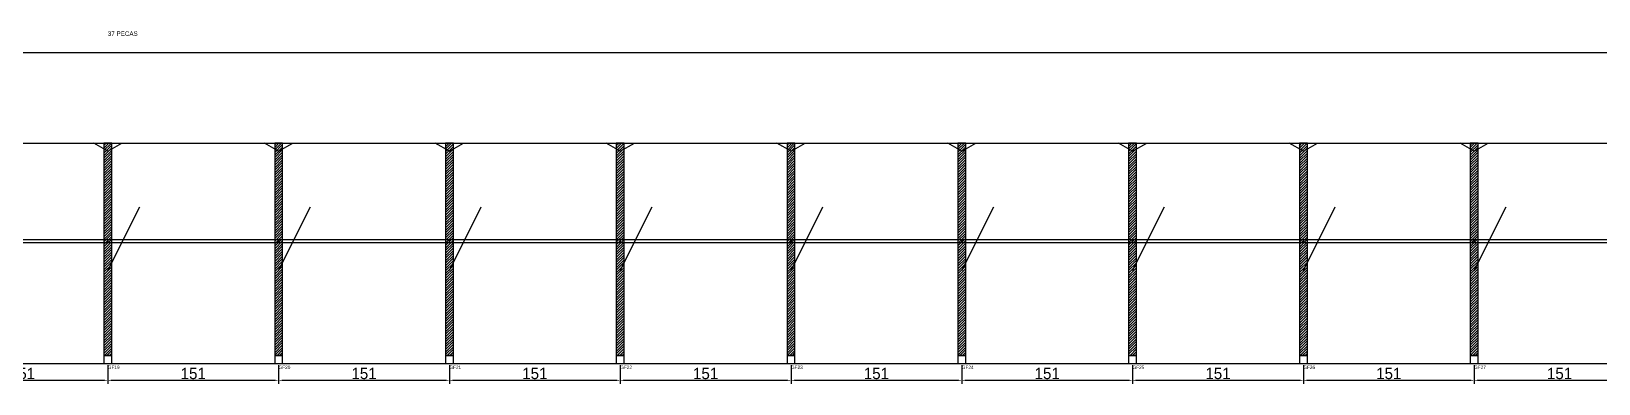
# Model space of a CAD drawing. Header units: metres. Extents: x -30 to 5528, y -25 to 308.
# Drawn here: x 2681 to 4067, y -25 to 287 of the extents above; entities that cross this region are included whole.
import ezdxf

# ---------------------------------------------------------------- set-up
doc = ezdxf.new("R2010")
doc.units = ezdxf.units.M
for name, color, linetype in [('BARRA_ANCORAGEM', 1, 'Continuous'), ('COTA', 241, 'Continuous'), ('GARFOS OK', 3, 'Continuous'), ('NOME DA VIGA', 6, 'Continuous'), ('SARR_7x7', 40, 'Continuous'), ('TIRAS REESCORAMENTO', 252, 'Continuous'), ('VIGAS', 3, 'Continuous')]:
    doc.layers.add(name, color=color, linetype=linetype)
doc.dimstyles.new('EZ DXF', dxfattribs={"dimtxt": 10, "dimasz": 3.5, "dimexe": 3, "dimexo": 1.5, "dimgap": 1, "dimtad": 1, "dimdec": 1, "dimdsep": 46, "dimcen": 2.5, "dimazin": 3, "dimtfac": 1, "dimtmove": 0, "dimatfit": 3})

msp = doc.modelspace()

# ---------------------------------------------------------------- hatches: boundary and pattern name
at = {"layer": 'COTA'}
h = msp.add_hatch(dxfattribs=at)
h.set_pattern_fill('ANSI31', scale=0.5)
h.paths.add_polyline_path([(2745.25, 0), (2752.25, 0), (2752.25, 188), (2745.25, 188)])
h = msp.add_hatch(dxfattribs=at)
h.set_pattern_fill('ANSI31', scale=0.5)
h.paths.add_polyline_path([(2896.29, 0), (2903.29, 0), (2903.29, 188), (2896.29, 188)])
h = msp.add_hatch(dxfattribs=at)
h.set_pattern_fill('ANSI31', scale=0.5)
h.paths.add_polyline_path([(3047.33, 0), (3054.33, 0), (3054.33, 188), (3047.33, 188)])
h = msp.add_hatch(dxfattribs=at)
h.set_pattern_fill('ANSI31', scale=0.5)
h.paths.add_polyline_path([(3198.38, 0), (3205.38, 0), (3205.38, 188), (3198.38, 188)])
h = msp.add_hatch(dxfattribs=at)
h.set_pattern_fill('ANSI31', scale=0.5)
h.paths.add_polyline_path([(3349.42, 0), (3356.42, 0), (3356.42, 188), (3349.42, 188)])
h = msp.add_hatch(dxfattribs=at)
h.set_pattern_fill('ANSI31', scale=0.5)
h.paths.add_polyline_path([(3500.46, 0), (3507.46, 0), (3507.46, 188), (3500.46, 188)])
h = msp.add_hatch(dxfattribs=at)
h.set_pattern_fill('ANSI31', scale=0.5)
h.paths.add_polyline_path([(3651.5, 0), (3658.5, 0), (3658.5, 188), (3651.5, 188)])
h = msp.add_hatch(dxfattribs=at)
h.set_pattern_fill('ANSI31', scale=0.5)
h.paths.add_polyline_path([(3802.54, 0), (3809.54, 0), (3809.54, 188), (3802.54, 188)])
h = msp.add_hatch(dxfattribs=at)
h.set_pattern_fill('ANSI31', scale=0.5)
h.paths.add_polyline_path([(3953.58, 0), (3960.58, 0), (3960.58, 188), (3953.58, 188)])

# ---------------------------------------------------------------- linework, layer by layer
at = {"layer": 'BARRA_ANCORAGEM'}
for p, q in [((2748.75, 75.2), (2776.95, 131.6)), ((2899.79, 75.2), (2927.99, 131.6)), ((3050.83, 75.2), (3079.03, 131.6)), ((3201.88, 75.2), (3230.08, 131.6)), ((3352.92, 75.2), (3381.12, 131.6)), ((3503.96, 75.2), (3532.16, 131.6)), ((3655, 75.2), (3683.2, 131.6)), ((3806.04, 75.2), (3834.24, 131.6)), ((3957.08, 75.2), (3985.28, 131.6))]:
    msp.add_line(p, q, dxfattribs=at)
at = {"layer": 'GARFOS OK'}
for p, q in [((2748.75, 181), (2736.25, 188)), ((2736.25, 188), (2761.25, 188)), ((2748.75, 181), (2761.25, 188)), ((2899.79, 181), (2887.29, 188)), ((2887.29, 188), (2912.29, 188)), ((2899.79, 181), (2912.29, 188)), ((3050.83, 181), (3038.33, 188)), ((3038.33, 188), (3063.33, 188)), ((3050.83, 181), (3063.33, 188)), ((3201.88, 181), (3189.38, 188)), ((3189.38, 188), (3214.38, 188)), ((3201.88, 181), (3214.38, 188)), ((3352.92, 181), (3340.42, 188)), ((3340.42, 188), (3365.42, 188)), ((3352.92, 181), (3365.42, 188)), ((3503.96, 181), (3491.46, 188)), ((3491.46, 188), (3516.46, 188)), ((3503.96, 181), (3516.46, 188)), ((3655, 181), (3642.5, 188)), ((3642.5, 188), (3667.5, 188)), ((3655, 181), (3667.5, 188)), ((3806.04, 181), (3793.54, 188)), ((3793.54, 188), (3818.54, 188)), ((3806.04, 181), (3818.54, 188)), ((3957.08, 181), (3944.58, 188)), ((3944.58, 188), (3969.58, 188)), ((3957.08, 181), (3969.58, 188))]:
    msp.add_line(p, q, dxfattribs=at)
at = {"layer": 'GARFOS OK', "linetype": 'CONTINUOUS'}
msp.add_line((-30, -7), (5527.5, -7), dxfattribs=at)
at = {"layer": 'GARFOS OK'}
for points in [[(2745.25, 0), (2752.25, 0), (2752.25, 188), (2745.25, 188), (2745.25, 0)], [(2896.29, 0), (2903.29, 0), (2903.29, 188), (2896.29, 188), (2896.29, 0)], [(3047.33, 0), (3054.33, 0), (3054.33, 188), (3047.33, 188), (3047.33, 0)], [(3198.38, 0), (3205.38, 0), (3205.38, 188), (3198.38, 188), (3198.38, 0)], [(3349.42, 0), (3356.42, 0), (3356.42, 188), (3349.42, 188), (3349.42, 0)], [(3500.46, 0), (3507.46, 0), (3507.46, 188), (3500.46, 188), (3500.46, 0)], [(3651.5, 0), (3658.5, 0), (3658.5, 188), (3651.5, 188), (3651.5, 0)], [(3802.54, 0), (3809.54, 0), (3809.54, 188), (3802.54, 188), (3802.54, 0)], [(3953.58, 0), (3960.58, 0), (3960.58, 188), (3953.58, 188), (3953.58, 0)]]:
    msp.add_lwpolyline(points, dxfattribs=at)
at = {"layer": 'SARR_7x7'}
for points in [[(2745.25, -7), (2752.25, -7), (2752.25, 0), (2745.25, 0), (2745.25, -7)], [(2896.29, -7), (2903.29, -7), (2903.29, 0), (2896.29, 0), (2896.29, -7)], [(3047.33, -7), (3054.33, -7), (3054.33, 0), (3047.33, 0), (3047.33, -7)], [(3198.38, -7), (3205.38, -7), (3205.38, 0), (3198.38, 0), (3198.38, -7)], [(3349.42, -7), (3356.42, -7), (3356.42, 0), (3349.42, 0), (3349.42, -7)], [(3500.46, -7), (3507.46, -7), (3507.46, 0), (3500.46, 0), (3500.46, -7)], [(3651.5, -7), (3658.5, -7), (3658.5, 0), (3651.5, 0), (3651.5, -7)], [(3802.54, -7), (3809.54, -7), (3809.54, 0), (3802.54, 0), (3802.54, -7)], [(3953.58, -7), (3960.58, -7), (3960.58, 0), (3953.58, 0), (3953.58, -7)]]:
    msp.add_lwpolyline(points, dxfattribs=at)
at = {"layer": 'TIRAS REESCORAMENTO'}
for points in [[(2597.71, 100), (2748.75, 100), (2748.75, 102.5), (2597.71, 102.5), (2597.71, 100)], [(2748.75, 100), (2899.79, 100), (2899.79, 102.5), (2748.75, 102.5), (2748.75, 100)], [(2899.79, 100), (3050.83, 100), (3050.83, 102.5), (2899.79, 102.5), (2899.79, 100)], [(3050.83, 100), (3201.88, 100), (3201.88, 102.5), (3050.83, 102.5), (3050.83, 100)], [(3201.88, 100), (3352.92, 100), (3352.92, 102.5), (3201.88, 102.5), (3201.88, 100)], [(3352.92, 100), (3503.96, 100), (3503.96, 102.5), (3352.92, 102.5), (3352.92, 100)], [(3503.96, 100), (3655, 100), (3655, 102.5), (3503.96, 102.5), (3503.96, 100)], [(3655, 100), (3806.04, 100), (3806.04, 102.5), (3655, 102.5), (3655, 100)], [(3806.04, 100), (3957.08, 100), (3957.08, 102.5), (3806.04, 102.5), (3806.04, 100)], [(3957.08, 100), (4108.13, 100), (4108.13, 102.5), (3957.08, 102.5), (3957.08, 100)]]:
    msp.add_lwpolyline(points, dxfattribs=at)
at = {"layer": 'VIGAS'}
msp.add_lwpolyline([(0, 188), (5497.5, 188), (5497.5, 268), (0, 268), (0, 188)], dxfattribs=at)

# ---------------------------------------------------------------- texts
at = {"layer": 'NOME DA VIGA'}
for s, height, p in [('37 PECAS', 4, (2748.75, 283)), ('GF19', 3, (2748.75, -12)), ('GF20', 3, (2899.79, -12)), ('GF21', 3, (3050.83, -12)), ('GF22', 3, (3201.88, -12)), ('GF23', 3, (3352.92, -12)), ('GF24', 3, (3503.96, -12)), ('GF25', 3, (3655, -12)), ('GF26', 3, (3806.04, -12)), ('GF27', 3, (3957.08, -12))]:
    msp.add_text(s, height=height, dxfattribs=at).set_placement(p)

# ---------------------------------------------------------------- dimensions: what is measured, and where the dimension line sits
at = {"layer": 'COTA'}
for base, p1, p2 in [((2597.71, -22), (2597.71, -7), (2748.75, -7)), ((2748.75, -22), (2748.75, -7), (2899.79, -7)), ((2899.79, -22), (2899.79, -7), (3050.83, -7)), ((3050.8334, -22), (3050.8334, -7), (3201.8751, -7)), ((3201.88, -22), (3201.88, -7), (3352.92, -7)), ((3352.92, -22), (3352.92, -7), (3503.96, -7)), ((3503.96, -22), (3503.96, -7), (3655, -7)), ((3655, -22), (3655, -7), (3806.04, -7)), ((3806.04, -22), (3806.04, -7), (3957.08, -7)), ((3957.0834, -22), (3957.0834, -7), (4108.1251, -7))]:
    msp.add_linear_dim(base=base, p1=p1, p2=p2, dimstyle='EZ DXF', dxfattribs=at).render()

doc.saveas('drawing.dxf')
